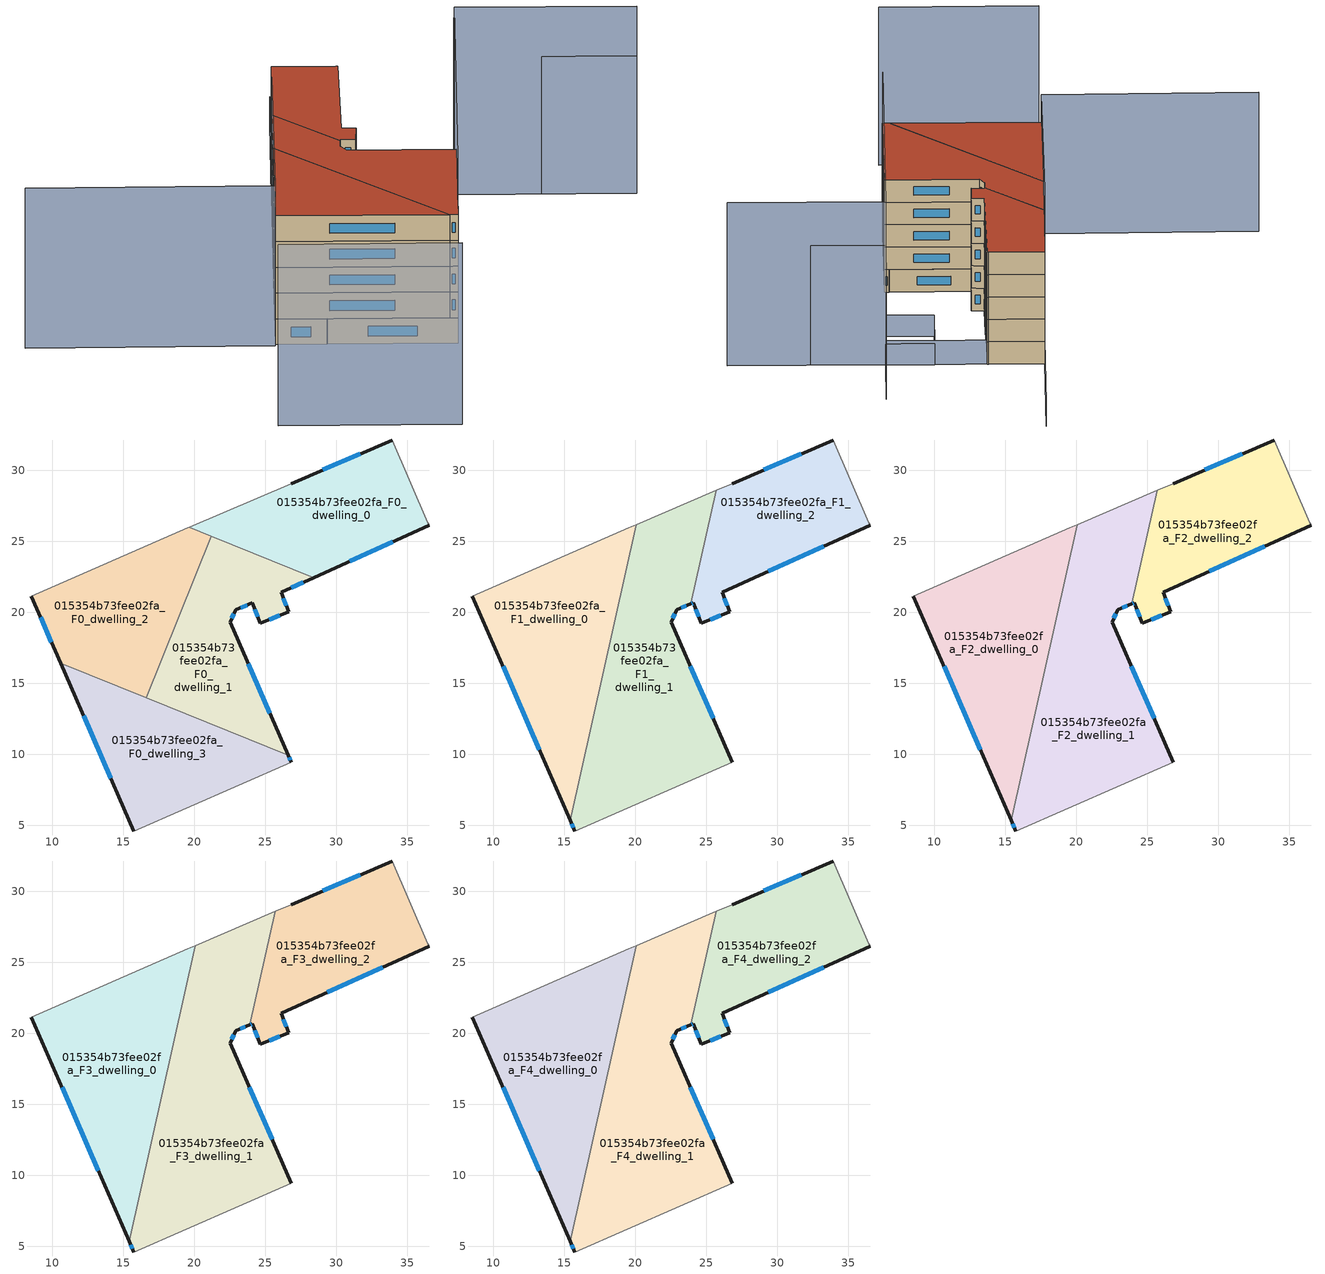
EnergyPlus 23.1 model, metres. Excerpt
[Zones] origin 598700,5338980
015354b73fee02fa_F0_dwelling_0
 floor ground (EU_floor_Construction): 33.93,32.14 36.46,26.31 36.55,26.12 28.42,22.45 19.65,25.98 26.82,29.06 z0
 wall outside (EU_wall_Construction): 28.42,22.45 36.55,26.12 / 33.93,32.14 26.82,29.06 z0:3
 wall adiabatic (EU_wall_Construction): 36.55,26.12 36.46,26.31 33.93,32.14 / 26.82,29.06 19.65,25.98 z0:3
 wall to 015354b73fee02fa_F0_dwelling_1 (EU_wall_Construction): 21.2,25.36 28.42,22.45 z0:3
 wall to 015354b73fee02fa_F0_dwelling_2 (EU_wall_Construction): 19.65,25.98 21.2,25.36 z0:3
 window (EU_Window_Construction): 30.96,23.6 34,24.97 / 31.7,31.17 29.05,30.03 z0.94:2.06
015354b73fee02fa_F0_dwelling_1
 floor ground (EU_floor_Construction): 28.42,22.45 26.11,21.41 26.66,20.04 24.66,19.24 24.09,20.66 22.92,20.17 22.52,19.29 26.62,9.93 16.61,13.97 21.2,25.36 z0
 wall outside (EU_wall_Construction): 26.62,9.93 22.52,19.29 22.92,20.17 24.09,20.66 24.66,19.24 26.66,20.04 26.11,21.41 28.42,22.45 z0:3
 wall to 015354b73fee02fa_F0_dwelling_2 (EU_wall_Construction): 21.2,25.36 16.61,13.97 z0:3
 wall to 015354b73fee02fa_F0_dwelling_3 (EU_wall_Construction): 16.61,13.97 26.62,9.93 z0:3
 window (EU_Window_Construction): 26.49,20.46 26.28,20.98 / 25.28,19.49 26.03,19.79 / 24.27,20.21 24.48,19.68 / 23.28,20.33 23.72,20.51 / 22.64,19.57 22.79,19.9 / 25.33,12.87 23.8,16.36 / 26.83,21.73 27.69,22.12 z0.94:2.06
015354b73fee02fa_F0_dwelling_2
 floor ground (EU_floor_Construction): 21.2,25.36 16.61,13.97 10.58,16.4 8.52,21.12 19.54,25.94 19.65,25.98 z0
 wall outside (EU_wall_Construction): 8.52,21.12 10.58,16.4 z0:3
 wall adiabatic (EU_wall_Construction): 19.65,25.98 19.54,25.94 8.52,21.12 z0:3
 wall to 015354b73fee02fa_F0_dwelling_3 (EU_wall_Construction): 10.58,16.4 16.61,13.97 z0:3
 window (EU_Window_Construction): 9.17,19.64 9.94,17.88 z0.94:2.06
015354b73fee02fa_F0_dwelling_3
 floor ground (EU_floor_Construction): 26.62,9.93 26.84,9.42 15.74,4.58 10.58,16.4 z0
 wall outside (EU_wall_Construction): 26.84,9.42 26.62,9.93 / 10.58,16.4 15.74,4.58 z0:3
 wall adiabatic (EU_wall_Construction): 15.74,4.58 26.84,9.42 z0:3
 window (EU_Window_Construction): 26.77,9.58 26.69,9.77 / 12.2,12.7 14.12,8.29 z0.94:2.06
015354b73fee02fa_F1_dwelling_0
 floor to 015354b73fee02fa_F0_dwelling_2 (EU_floor_Construction): 20.01,25.84 18.27,18.09 16.61,13.97 10.58,16.4 8.52,21.12 19.54,25.94 19.65,25.98 z3
 floor to 015354b73fee02fa_F0_dwelling_0 (EU_floor_Construction): 20.08,26.17 20.01,25.84 19.65,25.98 z3
 floor to 015354b73fee02fa_F0_dwelling_1 (EU_floor_Construction): 18.27,18.09 17.28,13.7 16.61,13.97 z3
 floor to 015354b73fee02fa_F0_dwelling_3 (EU_floor_Construction): 17.28,13.7 15.41,5.35 10.58,16.4 z3
 wall outside (EU_wall_Construction): 8.52,21.12 15.41,5.35 z3:6
 wall adiabatic (EU_wall_Construction): 20.08,26.17 19.54,25.94 8.52,21.12 z3:6
 wall to 015354b73fee02fa_F1_dwelling_1 (EU_wall_Construction): 15.41,5.35 20.08,26.17 z3:6
 window (EU_Window_Construction): 10.68,16.18 13.25,10.29 z3.94:5.06
015354b73fee02fa_F1_dwelling_1
 floor to 015354b73fee02fa_F0_dwelling_1 (EU_floor_Construction): 24.67,23.96 23.91,20.58 22.92,20.17 22.52,19.29 26.62,9.93 17.28,13.7 18.27,18.09 21.2,25.36 z3
 floor to 015354b73fee02fa_F0_dwelling_3 (EU_floor_Construction): 26.62,9.93 26.84,9.42 15.74,4.58 15.41,5.35 17.28,13.7 z3
 floor to 015354b73fee02fa_F0_dwelling_0 (EU_floor_Construction): 25.71,28.58 24.67,23.96 20.01,25.84 20.08,26.17 z3
 floor to 015354b73fee02fa_F0_dwelling_2 (EU_floor_Construction): 21.2,25.36 18.27,18.09 20.01,25.84 z3
 wall outside (EU_wall_Construction): 26.84,9.42 22.52,19.29 22.92,20.17 23.91,20.58 / 15.41,5.35 15.74,4.58 z3:6
 wall to 015354b73fee02fa_F1_dwelling_2 (EU_wall_Construction): 23.91,20.58 25.71,28.58 z3:6
 wall adiabatic (EU_wall_Construction): 15.74,4.58 26.84,9.42 / 25.71,28.58 20.08,26.17 z3:6
 window (EU_Window_Construction): 23.23,20.3 23.6,20.45 / 22.64,19.57 22.79,19.9 / 25.49,12.52 23.87,16.2 / 15.51,5.11 15.64,4.82 z3.94:5.06
015354b73fee02fa_F1_dwelling_2
 floor to 015354b73fee02fa_F0_dwelling_0 (EU_floor_Construction): 33.93,32.14 36.46,26.31 36.55,26.12 28.42,22.45 24.67,23.96 25.71,28.58 26.82,29.06 z3
 floor to 015354b73fee02fa_F0_dwelling_1 (EU_floor_Construction): 28.42,22.45 26.11,21.41 26.66,20.04 24.66,19.24 24.09,20.66 23.91,20.58 24.67,23.96 z3
 wall outside (EU_wall_Construction): 23.91,20.58 24.09,20.66 24.66,19.24 26.66,20.04 26.11,21.41 36.55,26.12 / 33.93,32.14 26.82,29.06 z3:6
 wall adiabatic (EU_wall_Construction): 26.82,29.06 25.71,28.58 / 36.55,26.12 36.46,26.31 33.93,32.14 z3:6
 window (EU_Window_Construction): 29.38,22.88 33.28,24.64 / 26.49,20.46 26.28,20.98 / 25.28,19.49 26.03,19.79 / 24.27,20.21 24.48,19.68 / 23.97,20.61 24.03,20.63 / 31.7,31.17 29.05,30.03 z3.94:5.06
015354b73fee02fa_F2_dwelling_0
 floor to 015354b73fee02fa_F1_dwelling_0 (EU_floor_Construction): 20.08,26.17 15.41,5.35 8.52,21.12 19.54,25.94 z6
 wall outside (EU_wall_Construction): 8.52,21.12 15.41,5.35 z6:9
 wall adiabatic (EU_wall_Construction): 20.08,26.17 19.54,25.94 8.52,21.12 z6:9
 wall to 015354b73fee02fa_F2_dwelling_1 (EU_wall_Construction): 15.41,5.35 20.08,26.17 z6:9
 window (EU_Window_Construction): 10.68,16.18 13.25,10.29 z6.94:8.06
015354b73fee02fa_F2_dwelling_1
 floor to 015354b73fee02fa_F1_dwelling_1 (EU_floor_Construction): 25.71,28.58 23.91,20.58 22.92,20.17 22.52,19.29 26.84,9.42 15.74,4.58 15.41,5.35 20.08,26.17 z6
 wall outside (EU_wall_Construction): 26.84,9.42 22.52,19.29 22.92,20.17 23.91,20.58 / 15.41,5.35 15.74,4.58 z6:9
 wall to 015354b73fee02fa_F2_dwelling_2 (EU_wall_Construction): 23.91,20.58 25.71,28.58 z6:9
 wall adiabatic (EU_wall_Construction): 15.74,4.58 26.84,9.42 / 25.71,28.58 20.08,26.17 z6:9
 window (EU_Window_Construction): 23.23,20.3 23.6,20.45 / 22.64,19.57 22.79,19.9 / 25.49,12.52 23.87,16.2 / 15.51,5.11 15.64,4.82 z6.94:8.06
015354b73fee02fa_F2_dwelling_2
 floor to 015354b73fee02fa_F1_dwelling_2 (EU_floor_Construction): 33.93,32.14 36.46,26.31 36.55,26.12 26.11,21.41 26.66,20.04 24.66,19.24 24.09,20.66 23.91,20.58 25.71,28.58 26.82,29.06 z6
 wall outside (EU_wall_Construction): 23.91,20.58 24.09,20.66 24.66,19.24 26.66,20.04 26.11,21.41 36.55,26.12 / 33.93,32.14 26.82,29.06 z6:9
 wall adiabatic (EU_wall_Construction): 26.82,29.06 25.71,28.58 / 36.55,26.12 36.46,26.31 33.93,32.14 z6:9
 window (EU_Window_Construction): 29.38,22.88 33.28,24.64 / 26.49,20.46 26.28,20.98 / 25.28,19.49 26.03,19.79 / 24.27,20.21 24.48,19.68 / 23.97,20.61 24.03,20.63 / 31.7,31.17 29.05,30.03 z6.94:8.06
015354b73fee02fa_F3_dwelling_0
 floor to 015354b73fee02fa_F2_dwelling_0 (EU_floor_Construction): 20.08,26.17 15.41,5.35 8.52,21.12 19.54,25.94 z9
 wall outside (EU_wall_Construction): 8.52,21.12 15.41,5.35 z9:12
 wall adiabatic (EU_wall_Construction): 20.08,26.17 19.54,25.94 8.52,21.12 z9:12
 wall to 015354b73fee02fa_F3_dwelling_1 (EU_wall_Construction): 15.41,5.35 20.08,26.17 z9:12
 window (EU_Window_Construction): 10.68,16.18 13.25,10.29 z9.94:11.06
015354b73fee02fa_F3_dwelling_1
 floor to 015354b73fee02fa_F2_dwelling_1 (EU_floor_Construction): 25.71,28.58 23.91,20.58 22.92,20.17 22.52,19.29 26.84,9.42 15.74,4.58 15.41,5.35 20.08,26.17 z9
 wall outside (EU_wall_Construction): 26.84,9.42 22.52,19.29 22.92,20.17 23.91,20.58 / 15.41,5.35 15.74,4.58 z9:12
 wall to 015354b73fee02fa_F3_dwelling_2 (EU_wall_Construction): 23.91,20.58 25.71,28.58 z9:12
 wall adiabatic (EU_wall_Construction): 15.74,4.58 26.84,9.42 / 25.71,28.58 20.08,26.17 z9:12
 window (EU_Window_Construction): 23.23,20.3 23.6,20.45 / 22.64,19.57 22.79,19.9 / 25.49,12.52 23.87,16.2 / 15.51,5.11 15.64,4.82 z9.94:11.06
015354b73fee02fa_F3_dwelling_2
 floor to 015354b73fee02fa_F2_dwelling_2 (EU_floor_Construction): 33.93,32.14 36.46,26.31 36.55,26.12 26.11,21.41 26.66,20.04 24.66,19.24 24.09,20.66 23.91,20.58 25.71,28.58 26.82,29.06 z9
 wall outside (EU_wall_Construction): 23.91,20.58 24.09,20.66 24.66,19.24 26.66,20.04 26.11,21.41 36.55,26.12 / 33.93,32.14 26.82,29.06 z9:12
 wall adiabatic (EU_wall_Construction): 26.82,29.06 25.71,28.58 / 36.55,26.12 36.46,26.31 33.93,32.14 z9:12
 window (EU_Window_Construction): 29.38,22.88 33.28,24.64 / 26.49,20.46 26.28,20.98 / 25.28,19.49 26.03,19.79 / 24.27,20.21 24.48,19.68 / 23.97,20.61 24.03,20.63 / 31.7,31.17 29.05,30.03 z9.94:11.06
015354b73fee02fa_F4_dwelling_0
 floor to 015354b73fee02fa_F3_dwelling_0 (EU_floor_Construction): 20.08,26.17 15.41,5.35 8.52,21.12 19.54,25.94 z12
 wall outside (EU_wall_Construction): 8.52,21.12 15.41,5.35 z12:15
 wall adiabatic (EU_wall_Construction): 20.08,26.17 19.54,25.94 8.52,21.12 z12:15
 wall to 015354b73fee02fa_F4_dwelling_1 (EU_wall_Construction): 15.41,5.35 20.08,26.17 z12:15
 window (EU_Window_Construction): 10.68,16.18 13.25,10.29 z12.94:14.06
 roof outside (EU_roof_Construction): 15.41,5.35 20.08,26.17 19.54,25.94 8.52,21.12 z15
015354b73fee02fa_F4_dwelling_1
 floor to 015354b73fee02fa_F3_dwelling_1 (EU_floor_Construction): 25.71,28.58 23.91,20.58 22.92,20.17 22.52,19.29 26.84,9.42 15.74,4.58 15.41,5.35 20.08,26.17 z12
 wall outside (EU_wall_Construction): 26.84,9.42 22.52,19.29 22.92,20.17 23.91,20.58 / 15.41,5.35 15.74,4.58 z12:15
 wall to 015354b73fee02fa_F4_dwelling_2 (EU_wall_Construction): 23.91,20.58 25.71,28.58 z12:15
 wall adiabatic (EU_wall_Construction): 15.74,4.58 26.84,9.42 / 25.71,28.58 20.08,26.17 z12:15
 window (EU_Window_Construction): 23.23,20.3 23.6,20.45 / 22.64,19.57 22.79,19.9 / 25.49,12.52 23.87,16.2 / 15.51,5.11 15.64,4.82 z12.94:14.06
 roof outside (EU_roof_Construction): 26.84,9.42 22.52,19.29 22.92,20.17 23.91,20.58 25.71,28.58 20.08,26.17 15.41,5.35 15.74,4.58 z15
015354b73fee02fa_F4_dwelling_2
 floor to 015354b73fee02fa_F3_dwelling_2 (EU_floor_Construction): 33.93,32.14 36.46,26.31 36.55,26.12 26.11,21.41 26.66,20.04 24.66,19.24 24.09,20.66 23.91,20.58 25.71,28.58 26.82,29.06 z12
 wall outside (EU_wall_Construction): 23.91,20.58 24.09,20.66 24.66,19.24 26.66,20.04 26.11,21.41 36.55,26.12 / 33.93,32.14 26.82,29.06 z12:15
 wall adiabatic (EU_wall_Construction): 26.82,29.06 25.71,28.58 / 36.55,26.12 36.46,26.31 33.93,32.14 z12:15
 window (EU_Window_Construction): 29.38,22.88 33.28,24.64 / 26.49,20.46 26.28,20.98 / 25.28,19.49 26.03,19.79 / 24.27,20.21 24.48,19.68 / 23.97,20.61 24.03,20.63 / 31.7,31.17 29.05,30.03 z12.94:14.06
 roof outside (EU_roof_Construction): 36.55,26.12 36.46,26.31 33.93,32.14 26.82,29.06 25.71,28.58 23.91,20.58 24.09,20.66 24.66,19.24 26.66,20.04 26.11,21.41 z15
shading: 15.69,4.6 41.07,15.58 / 41.07,15.58 48.22,-0.95 z0:21.8; 48.21,-0.95 41.08,15.56 / 41.08,15.56 47.79,18.46 z0:16; 35.49,13.15 33.28,18.28 / 33.28,18.28 38.88,20.69 / 38.88,20.69 41.09,15.57 / 41.09,15.57 35.49,13.15 z0:2.8; 41.08,15.56 33.93,32.14 / 33.93,32.14 46.11,37.39 z0:3.2; -5.23,15.01 2.04,-1.57 z0:21.1; 26.81,29.13 8.42,21.05 / 8.42,21.05 -1.52,43.64 z0:18.6
[Building]
EU S2 Campaign: North Axis=0; Terrain=City; Solar Distribution=FullExterior
[Site:Location]
Vienna: Latitude=48; Longitude=16.5; Time Zone=1; Elevation=183
[SizingPeriod:WeatherFileDays]
AnnualSizingPeriod: Begin Month=1; Begin Day of Month=1; End Month=12; End Day of Month=31; Day of Week for Start Day=Monday; Use Weather File Daylight Saving Period=No; Use Weather File Rain and Snow Indicators=No
[MATERIAL]
EU_InternalMass_Material: Roughness=MediumRough; Thickness=0.1; Conductivity=1; Density=1800; Specific Heat=900; Thermal Absorptance=0.9; Solar Absorptance=0.7; Visible Absorptance=0.7
[MATERIAL:NOMASS] Roughness=MediumRough; Thermal Absorptance=0.9; Solar Absorptance=0.7; Visible Absorptance=0.7
Name | Thermal Resistance
EU_wall_NoMass | 0.914258
EU_roof_NoMass | 0.954009
EU_floor_NoMass | 1.09711
[WINDOWMATERIAL:SIMPLEGLAZINGSYSTEM]
EU_Window_SimpleGlazing: UFactor=2.09642; Solar Heat Gain Coefficient=0.65; Visible Transmittance=0.65
[CONSTRUCTION]
EU_wall_Construction: EU_wall_NoMass
EU_roof_Construction: EU_roof_NoMass
EU_floor_Construction: EU_floor_NoMass
EU_Window_Construction: EU_Window_SimpleGlazing
EU_InternalMass_Construction: EU_InternalMass_Material
[ZONE] Type=1; Multiplier=1; Ceiling Height=autocalculate; Floor Area=autocalculate; Part of Total Floor Area=Yes
Name | Volume
015354b73fee02fa_F0_dwelling_0 | 244.297
015354b73fee02fa_F1_dwelling_0; 015354b73fee02fa_F2_dwelling_0; 015354b73fee02fa_F3_dwelling_0; 015354b73fee02fa_F4_dwelling_0 | 325.72
015354b73fee02fa_F0_dwelling_1 | 244.25
015354b73fee02fa_F1_dwelling_1; 015354b73fee02fa_F2_dwelling_1; 015354b73fee02fa_F3_dwelling_1; 015354b73fee02fa_F4_dwelling_1 | 414.134
015354b73fee02fa_F0_dwelling_2 | 244.306
015354b73fee02fa_F1_dwelling_2; 015354b73fee02fa_F2_dwelling_2; 015354b73fee02fa_F3_dwelling_2; 015354b73fee02fa_F4_dwelling_2 | 237.285
015354b73fee02fa_F0_dwelling_3 | 244.308
[INTERNALMASS] Construction=EU_InternalMass_Construction
Name | Zone or ZoneList | Surface Area
015354b73fee02fa_F0_dwelling_0_EU_InternalMass | 015354b73fee02fa_F0_dwelling_0 | 81.4323
015354b73fee02fa_F0_dwelling_1_EU_InternalMass | 015354b73fee02fa_F0_dwelling_1 | 81.4158
015354b73fee02fa_F0_dwelling_2_EU_InternalMass | 015354b73fee02fa_F0_dwelling_2 | 81.4351
015354b73fee02fa_F0_dwelling_3_EU_InternalMass | 015354b73fee02fa_F0_dwelling_3 | 81.4361
015354b73fee02fa_F1_dwelling_0_EU_InternalMass | 015354b73fee02fa_F1_dwelling_0 | 108.573
015354b73fee02fa_F1_dwelling_1_EU_InternalMass | 015354b73fee02fa_F1_dwelling_1 | 138.045
015354b73fee02fa_F1_dwelling_2_EU_InternalMass | 015354b73fee02fa_F1_dwelling_2 | 79.0951
015354b73fee02fa_F2_dwelling_0_EU_InternalMass | 015354b73fee02fa_F2_dwelling_0 | 108.573
015354b73fee02fa_F2_dwelling_1_EU_InternalMass | 015354b73fee02fa_F2_dwelling_1 | 138.045
015354b73fee02fa_F2_dwelling_2_EU_InternalMass | 015354b73fee02fa_F2_dwelling_2 | 79.0951
015354b73fee02fa_F3_dwelling_0_EU_InternalMass | 015354b73fee02fa_F3_dwelling_0 | 108.573
015354b73fee02fa_F3_dwelling_1_EU_InternalMass | 015354b73fee02fa_F3_dwelling_1 | 138.045
015354b73fee02fa_F3_dwelling_2_EU_InternalMass | 015354b73fee02fa_F3_dwelling_2 | 79.0951
015354b73fee02fa_F4_dwelling_0_EU_InternalMass | 015354b73fee02fa_F4_dwelling_0 | 108.573
015354b73fee02fa_F4_dwelling_1_EU_InternalMass | 015354b73fee02fa_F4_dwelling_1 | 138.045
015354b73fee02fa_F4_dwelling_2_EU_InternalMass | 015354b73fee02fa_F4_dwelling_2 | 79.0951
[OTHEREQUIPMENT] Fuel Type=Electricity; Design Level Calculation Method=Watts/Area; Power per Zone Floor Area=1; Fraction Latent=0; Fraction Radiant=0; Fraction Lost=0; Carbon Dioxide Generation Rate=0; EndUse Subcategory=EU_Step8_InternalGains
Name | Zone or ZoneList or Space or SpaceList | Schedule
EU_Step8_InternalGain_015354b73fee02fa_F0_dwelling_0_f000 | 015354b73fee02fa_F0_dwelling_0 | EU_Step8_GainSchedule_015354b73fee02fa_F0_dwelling_0_f000
EU_Step8_InternalGain_015354b73fee02fa_F0_dwelling_1_f000 | 015354b73fee02fa_F0_dwelling_1 | EU_Step8_GainSchedule_015354b73fee02fa_F0_dwelling_1_f000
EU_Step8_InternalGain_015354b73fee02fa_F0_dwelling_2_f000 | 015354b73fee02fa_F0_dwelling_2 | EU_Step8_GainSchedule_015354b73fee02fa_F0_dwelling_2_f000
EU_Step8_InternalGain_015354b73fee02fa_F0_dwelling_3_f000 | 015354b73fee02fa_F0_dwelling_3 | EU_Step8_GainSchedule_015354b73fee02fa_F0_dwelling_3_f000
EU_Step8_InternalGain_015354b73fee02fa_F1_dwelling_0_f000 | 015354b73fee02fa_F1_dwelling_0 | EU_Step8_GainSchedule_015354b73fee02fa_F1_dwelling_0_f000
EU_Step8_InternalGain_015354b73fee02fa_F1_dwelling_1_f000 | 015354b73fee02fa_F1_dwelling_1 | EU_Step8_GainSchedule_015354b73fee02fa_F1_dwelling_1_f000
EU_Step8_InternalGain_015354b73fee02fa_F1_dwelling_2_f000 | 015354b73fee02fa_F1_dwelling_2 | EU_Step8_GainSchedule_015354b73fee02fa_F1_dwelling_2_f000
EU_Step8_InternalGain_015354b73fee02fa_F2_dwelling_0_f000 | 015354b73fee02fa_F2_dwelling_0 | EU_Step8_GainSchedule_015354b73fee02fa_F2_dwelling_0_f000
EU_Step8_InternalGain_015354b73fee02fa_F2_dwelling_1_f000 | 015354b73fee02fa_F2_dwelling_1 | EU_Step8_GainSchedule_015354b73fee02fa_F2_dwelling_1_f000
EU_Step8_InternalGain_015354b73fee02fa_F2_dwelling_2_f000 | 015354b73fee02fa_F2_dwelling_2 | EU_Step8_GainSchedule_015354b73fee02fa_F2_dwelling_2_f000
EU_Step8_InternalGain_015354b73fee02fa_F3_dwelling_0_f000 | 015354b73fee02fa_F3_dwelling_0 | EU_Step8_GainSchedule_015354b73fee02fa_F3_dwelling_0_f000
EU_Step8_InternalGain_015354b73fee02fa_F3_dwelling_1_f000 | 015354b73fee02fa_F3_dwelling_1 | EU_Step8_GainSchedule_015354b73fee02fa_F3_dwelling_1_f000
EU_Step8_InternalGain_015354b73fee02fa_F3_dwelling_2_f000 | 015354b73fee02fa_F3_dwelling_2 | EU_Step8_GainSchedule_015354b73fee02fa_F3_dwelling_2_f000
EU_Step8_InternalGain_015354b73fee02fa_F4_dwelling_0_f000 | 015354b73fee02fa_F4_dwelling_0 | EU_Step8_GainSchedule_015354b73fee02fa_F4_dwelling_0_f000
EU_Step8_InternalGain_015354b73fee02fa_F4_dwelling_1_f000 | 015354b73fee02fa_F4_dwelling_1 | EU_Step8_GainSchedule_015354b73fee02fa_F4_dwelling_1_f000
EU_Step8_InternalGain_015354b73fee02fa_F4_dwelling_2_f000 | 015354b73fee02fa_F4_dwelling_2 | EU_Step8_GainSchedule_015354b73fee02fa_F4_dwelling_2_f000
[ZONEVENTILATION:DESIGNFLOWRATE] Schedule=EU_AlwaysOn; Design Flow Rate Calculation Method=AirChanges/Hour; Air Changes per Hour=0.546891; Ventilation Type=Natural; Fan Pressure Rise=0; Fan Total Efficiency=1; Constant Term Coefficient=1; Temperature Term Coefficient=0; Velocity Term Coefficient=0; Velocity Squared Term Coefficient=0; Minimum Indoor Temperature=-100; Maximum Indoor Temperature=100; Delta Temperature=-100; Minimum Outdoor Temperature=-100; Maximum Outdoor Temperature=100; Maximum Wind Speed=40
Name | Zone or ZoneList or Space or SpaceList
EU_ConstantAir_015354b73fee02fa_F0_dwelling_0 | 015354b73fee02fa_F0_dwelling_0
EU_ConstantAir_015354b73fee02fa_F0_dwelling_1 | 015354b73fee02fa_F0_dwelling_1
EU_ConstantAir_015354b73fee02fa_F0_dwelling_2 | 015354b73fee02fa_F0_dwelling_2
EU_ConstantAir_015354b73fee02fa_F0_dwelling_3 | 015354b73fee02fa_F0_dwelling_3
EU_ConstantAir_015354b73fee02fa_F1_dwelling_0 | 015354b73fee02fa_F1_dwelling_0
EU_ConstantAir_015354b73fee02fa_F1_dwelling_1 | 015354b73fee02fa_F1_dwelling_1
EU_ConstantAir_015354b73fee02fa_F1_dwelling_2 | 015354b73fee02fa_F1_dwelling_2
EU_ConstantAir_015354b73fee02fa_F2_dwelling_0 | 015354b73fee02fa_F2_dwelling_0
EU_ConstantAir_015354b73fee02fa_F2_dwelling_1 | 015354b73fee02fa_F2_dwelling_1
EU_ConstantAir_015354b73fee02fa_F2_dwelling_2 | 015354b73fee02fa_F2_dwelling_2
EU_ConstantAir_015354b73fee02fa_F3_dwelling_0 | 015354b73fee02fa_F3_dwelling_0
EU_ConstantAir_015354b73fee02fa_F3_dwelling_1 | 015354b73fee02fa_F3_dwelling_1
EU_ConstantAir_015354b73fee02fa_F3_dwelling_2 | 015354b73fee02fa_F3_dwelling_2
EU_ConstantAir_015354b73fee02fa_F4_dwelling_0 | 015354b73fee02fa_F4_dwelling_0
EU_ConstantAir_015354b73fee02fa_F4_dwelling_1 | 015354b73fee02fa_F4_dwelling_1
EU_ConstantAir_015354b73fee02fa_F4_dwelling_2 | 015354b73fee02fa_F4_dwelling_2
[HVACTEMPLATE:THERMOSTAT] Constant Heating Setpoint=20; Constant Cooling Setpoint=50
EU_HeatOnly_015354b73fee02fa_F0_dwelling_0; EU_HeatOnly_015354b73fee02fa_F0_dwelling_1; EU_HeatOnly_015354b73fee02fa_F0_dwelling_2; EU_HeatOnly_015354b73fee02fa_F0_dwelling_3; EU_HeatOnly_015354b73fee02fa_F1_dwelling_0; EU_HeatOnly_015354b73fee02fa_F1_dwelling_1; EU_HeatOnly_015354b73fee02fa_F1_dwelling_2; EU_HeatOnly_015354b73fee02fa_F2_dwelling_0; EU_HeatOnly_015354b73fee02fa_F2_dwelling_1; EU_HeatOnly_015354b73fee02fa_F2_dwelling_2; EU_HeatOnly_015354b73fee02fa_F3_dwelling_0; EU_HeatOnly_015354b73fee02fa_F3_dwelling_1; EU_HeatOnly_015354b73fee02fa_F3_dwelling_2; EU_HeatOnly_015354b73fee02fa_F4_dwelling_0; EU_HeatOnly_015354b73fee02fa_F4_dwelling_1; EU_HeatOnly_015354b73fee02fa_F4_dwelling_2
[HVACTEMPLATE:ZONE:IDEALLOADSAIRSYSTEM] System Availability Schedule=EU_AlwaysOn; Maximum Heating Supply Air Temperature=50; Minimum Cooling Supply Air Temperature=13; Maximum Heating Supply Air Humidity Ratio=0.0156; Minimum Cooling Supply Air Humidity Ratio=0.0077; Heating Limit=NoLimit; Cooling Limit=NoLimit; Heating Availability Schedule=EU_AlwaysOn; Cooling Availability Schedule=EU_CoolingOff; Dehumidification Control Type=ConstantSensibleHeatRatio; Cooling Sensible Heat Ratio=0.7; Dehumidification Setpoint=60; Humidification Control Type=None; Humidification Setpoint=30; Outdoor Air Method=None; Outdoor Air Flow Rate per Person=0.00944; Outdoor Air Flow Rate per Zone Floor Area=0; Outdoor Air Flow Rate per Zone=0; Demand Controlled Ventilation Type=None; Outdoor Air Economizer Type=NoEconomizer; Heat Recovery Type=None; Sensible Heat Recovery Effectiveness=0.7; Latent Heat Recovery Effectiveness=0.65
Name | Template Thermostat
015354b73fee02fa_F0_dwelling_0 | EU_HeatOnly_015354b73fee02fa_F0_dwelling_0
015354b73fee02fa_F0_dwelling_1 | EU_HeatOnly_015354b73fee02fa_F0_dwelling_1
015354b73fee02fa_F0_dwelling_2 | EU_HeatOnly_015354b73fee02fa_F0_dwelling_2
015354b73fee02fa_F0_dwelling_3 | EU_HeatOnly_015354b73fee02fa_F0_dwelling_3
015354b73fee02fa_F1_dwelling_0 | EU_HeatOnly_015354b73fee02fa_F1_dwelling_0
015354b73fee02fa_F1_dwelling_1 | EU_HeatOnly_015354b73fee02fa_F1_dwelling_1
015354b73fee02fa_F1_dwelling_2 | EU_HeatOnly_015354b73fee02fa_F1_dwelling_2
015354b73fee02fa_F2_dwelling_0 | EU_HeatOnly_015354b73fee02fa_F2_dwelling_0
015354b73fee02fa_F2_dwelling_1 | EU_HeatOnly_015354b73fee02fa_F2_dwelling_1
015354b73fee02fa_F2_dwelling_2 | EU_HeatOnly_015354b73fee02fa_F2_dwelling_2
015354b73fee02fa_F3_dwelling_0 | EU_HeatOnly_015354b73fee02fa_F3_dwelling_0
015354b73fee02fa_F3_dwelling_1 | EU_HeatOnly_015354b73fee02fa_F3_dwelling_1
015354b73fee02fa_F3_dwelling_2 | EU_HeatOnly_015354b73fee02fa_F3_dwelling_2
015354b73fee02fa_F4_dwelling_0 | EU_HeatOnly_015354b73fee02fa_F4_dwelling_0
015354b73fee02fa_F4_dwelling_1 | EU_HeatOnly_015354b73fee02fa_F4_dwelling_1
015354b73fee02fa_F4_dwelling_2 | EU_HeatOnly_015354b73fee02fa_F4_dwelling_2
[SIZING:ZONE] Zone Cooling Design Supply Air Temperature Input Method=SupplyAirTemperature; Zone Cooling Design Supply Air Temperature=13; Zone Heating Design Supply Air Temperature Input Method=SupplyAirTemperature; Zone Heating Design Supply Air Temperature=50; Zone Cooling Design Supply Air Humidity Ratio=0.008; Zone Heating Design Supply Air Humidity Ratio=0.008; Cooling Design Air Flow Method=DesignDay; Cooling Design Air Flow Rate=0; Cooling Minimum Air Flow per Zone Floor Area=0.000762; Cooling Minimum Air Flow=0; Cooling Minimum Air Flow Fraction=0.2; Heating Design Air Flow Method=DesignDay; Heating Design Air Flow Rate=0; Heating Maximum Air Flow per Zone Floor Area=0.002032; Heating Maximum Air Flow=0.141576; Heating Maximum Air Flow Fraction=0.3; Account for Dedicated Outdoor Air System=No; Dedicated Outdoor Air System Control Strategy=NeutralSupplyAir; Dedicated Outdoor Air Low Setpoint Temperature for Design=autosize; Dedicated Outdoor Air High Setpoint Temperature for Design=autosize; Zone Load Sizing Method=Sensible Load Only No Latent Load; Zone Latent Cooling Design Supply Air Humidity Ratio Input Method=HumidityRatioDifference; Zone Cooling Design Supply Air Humidity Ratio Difference=0.005; Zone Latent Heating Design Supply Air Humidity Ratio Input Method=HumidityRatioDifference; Zone Humidification Design Supply Air Humidity Ratio Difference=0.005
015354b73fee02fa_F0_dwelling_0; 015354b73fee02fa_F0_dwelling_1; 015354b73fee02fa_F0_dwelling_2; 015354b73fee02fa_F0_dwelling_3; 015354b73fee02fa_F1_dwelling_0; 015354b73fee02fa_F1_dwelling_1; 015354b73fee02fa_F1_dwelling_2; 015354b73fee02fa_F2_dwelling_0; 015354b73fee02fa_F2_dwelling_1; 015354b73fee02fa_F2_dwelling_2; 015354b73fee02fa_F3_dwelling_0; 015354b73fee02fa_F3_dwelling_1; 015354b73fee02fa_F3_dwelling_2; 015354b73fee02fa_F4_dwelling_0; 015354b73fee02fa_F4_dwelling_1; 015354b73fee02fa_F4_dwelling_2
[SCHEDULE:CONSTANT]
Name | Hourly Value
EU_AlwaysOn | 1
EU_CoolingOff | 0
[SCHEDULE:FILE] Column Number=1; Rows to Skip at Top=0; Number of Hours of Data=8760; Column Separator=Comma; Interpolate to Timestep=No; Minutes per Item=60; Adjust Schedule for Daylight Savings=Yes
Name | File
EU_Step8_GainSchedule_015354b73fee02fa_F0_dwelling_0_f000 | ../../schedules/015354b73fee02fa/015354b73fee02fa_F0_dwelling_0_f000_gain.csv
EU_Step8_GainSchedule_015354b73fee02fa_F0_dwelling_1_f000 | ../../schedules/015354b73fee02fa/015354b73fee02fa_F0_dwelling_1_f000_gain.csv
EU_Step8_GainSchedule_015354b73fee02fa_F0_dwelling_2_f000 | ../../schedules/015354b73fee02fa/015354b73fee02fa_F0_dwelling_2_f000_gain.csv
EU_Step8_GainSchedule_015354b73fee02fa_F0_dwelling_3_f000 | ../../schedules/015354b73fee02fa/015354b73fee02fa_F0_dwelling_3_f000_gain.csv
EU_Step8_GainSchedule_015354b73fee02fa_F1_dwelling_0_f000 | ../../schedules/015354b73fee02fa/015354b73fee02fa_F1_dwelling_0_f000_gain.csv
EU_Step8_GainSchedule_015354b73fee02fa_F1_dwelling_1_f000 | ../../schedules/015354b73fee02fa/015354b73fee02fa_F1_dwelling_1_f000_gain.csv
EU_Step8_GainSchedule_015354b73fee02fa_F1_dwelling_2_f000 | ../../schedules/015354b73fee02fa/015354b73fee02fa_F1_dwelling_2_f000_gain.csv
EU_Step8_GainSchedule_015354b73fee02fa_F2_dwelling_0_f000 | ../../schedules/015354b73fee02fa/015354b73fee02fa_F2_dwelling_0_f000_gain.csv
EU_Step8_GainSchedule_015354b73fee02fa_F2_dwelling_1_f000 | ../../schedules/015354b73fee02fa/015354b73fee02fa_F2_dwelling_1_f000_gain.csv
EU_Step8_GainSchedule_015354b73fee02fa_F2_dwelling_2_f000 | ../../schedules/015354b73fee02fa/015354b73fee02fa_F2_dwelling_2_f000_gain.csv
EU_Step8_GainSchedule_015354b73fee02fa_F3_dwelling_0_f000 | ../../schedules/015354b73fee02fa/015354b73fee02fa_F3_dwelling_0_f000_gain.csv
EU_Step8_GainSchedule_015354b73fee02fa_F3_dwelling_1_f000 | ../../schedules/015354b73fee02fa/015354b73fee02fa_F3_dwelling_1_f000_gain.csv
EU_Step8_GainSchedule_015354b73fee02fa_F3_dwelling_2_f000 | ../../schedules/015354b73fee02fa/015354b73fee02fa_F3_dwelling_2_f000_gain.csv
EU_Step8_GainSchedule_015354b73fee02fa_F4_dwelling_0_f000 | ../../schedules/015354b73fee02fa/015354b73fee02fa_F4_dwelling_0_f000_gain.csv
EU_Step8_GainSchedule_015354b73fee02fa_F4_dwelling_1_f000 | ../../schedules/015354b73fee02fa/015354b73fee02fa_F4_dwelling_1_f000_gain.csv
EU_Step8_GainSchedule_015354b73fee02fa_F4_dwelling_2_f000 | ../../schedules/015354b73fee02fa/015354b73fee02fa_F4_dwelling_2_f000_gain.csv
